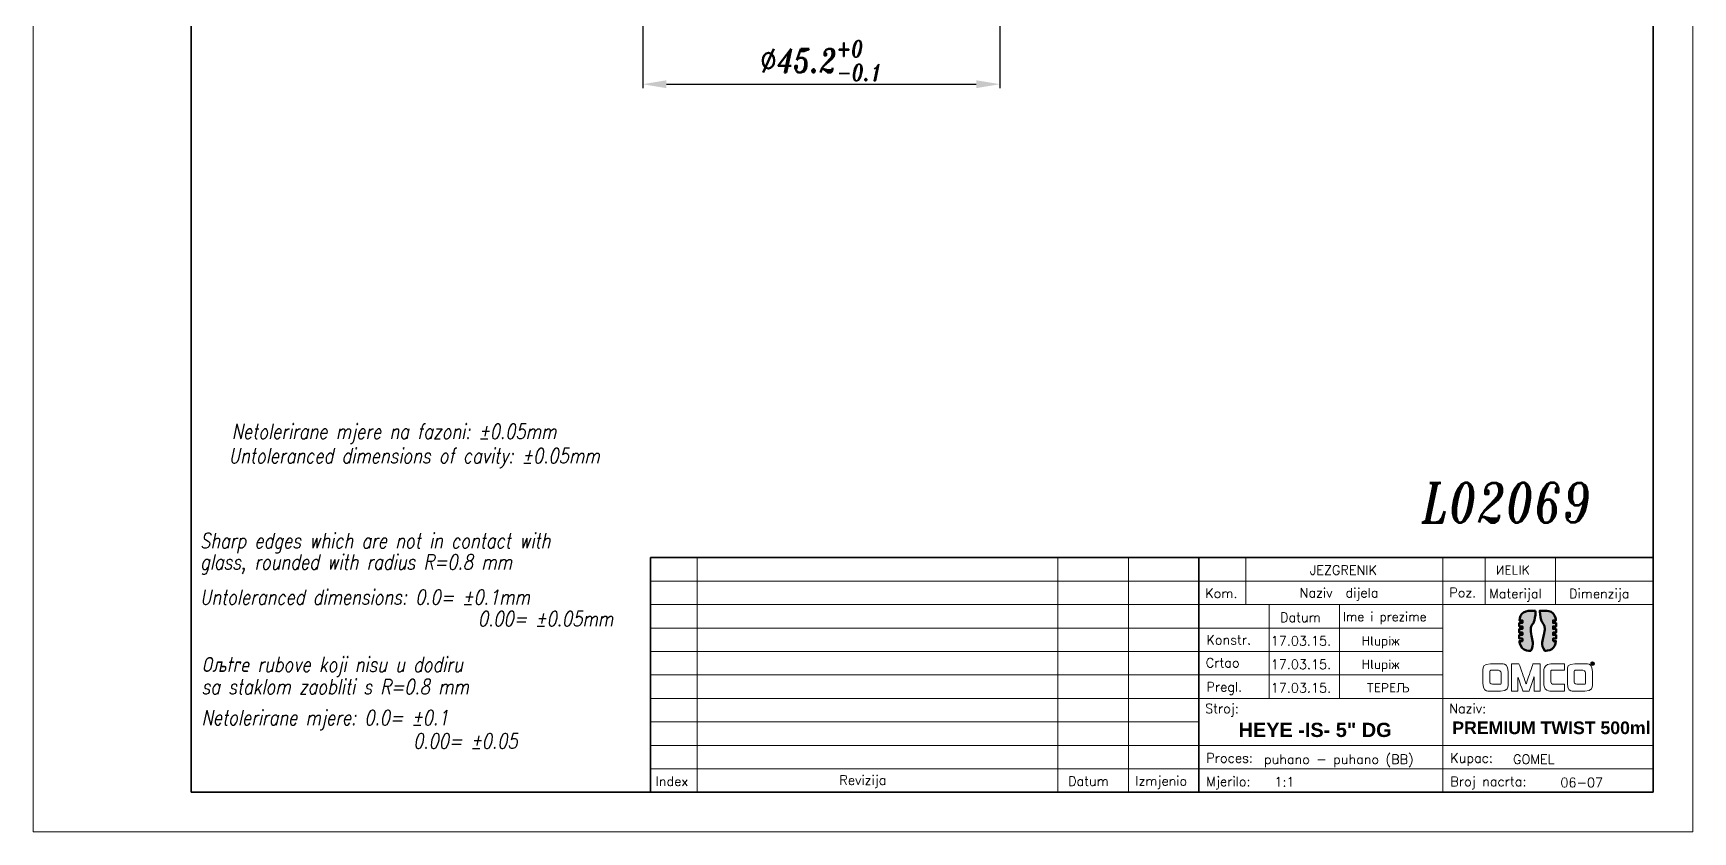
# Model space of a CAD drawing. Extents: x 22 to 232, y 33 to 330.
# Drawn here: x 21.7 to 231.7, y 33 to 134 of the extents above; entities that cross this region are included whole.
import ezdxf

# ---------------------------------------------------------------- set-up
doc = ezdxf.new("R2010")
doc.units = 0
doc.header["$LTSCALE"] = 3
doc.header["$MEASUREMENT"] = 0
doc.layers.get('0').update_dxf_attribs({"linetype": 'CONTINUOUS', "lineweight": 15})
for name, color, linetype, lineweight in [('3', 3, 'CONTINUOUS', 35), ('4', 5, 'CONTINUOUS', 50), ('ENGLISH', 197, 'CONTINUOUS', 18)]:
    doc.layers.add(name, color=color, linetype=linetype, lineweight=lineweight)
doc.styles.add('ITALICT', font='ITALICT.shx', dxfattribs={"width": 0.8, "height": 3})
doc.styles.add('ROMANS', font='romans.shx')
doc.dimstyles.get("Standard").update_dxf_attribs({"dimtxt": 3, "dimasz": 3, "dimexe": 0.5, "dimexo": 0.5, "dimgap": 0.5, "dimtad": 1, "dimdec": 4, "dimdsep": 46, "dimtxsty": 'ITALICT', "dimcen": 0.09, "dimadec": 0, "dimazin": 2, "dimtfac": 1, "dimtdec": 4, "dimtofl": 0, "dimtmove": 0, "dimatfit": 3, "dimfxl": 1, "dimtolj": 1, "dimtzin": 0, "dimarcsym": 0})

# ---------------------------------------------------------------- blocks, each defined once
blk = doc.blocks.new('*D8')
at = {"color": 0, "linetype": 'ByBlock', "lineweight": -2, "transparency": 16777216}
for p, q in [((98.85, 189.01), (98.85, 127.09)), ((144.05, 189.01), (144.05, 127.09)), ((101.85, 127.59), (141.05, 127.59))]:
    blk.add_line(p, q, dxfattribs=at)
at = {"color": 0, "transparency": 16777216}
for points in [[(101.85, 128.09), (101.85, 127.09), (98.85, 127.59)], [(141.05, 128.09), (141.05, 127.09), (144.05, 127.59)]]:
    blk.add_solid(points, dxfattribs=at)
at = {"color": 0, "transparency": 16777216, "insert": (121.45, 130.57), "char_height": 3, "attachment_point": 5, "style": 'ITALICT'}
blk.add_mtext('\\A1;%%C45.2{}{\\H0.71x;\\C3;\\S+0^ -0.1;}', dxfattribs=at)

msp = doc.modelspace()

# ---------------------------------------------------------------- hatches: boundary and pattern name
at = {"layer": '4'}
h = msp.add_hatch(color=142, dxfattribs=at)
edge = h.paths.add_edge_path()
edge.add_spline(control_points=[(209.78412, 57.13503), (209.78412, 57.13503), (209.78412, 57.13503), (209.78412, 57.13503), (209.78412, 57.13503), (209.91637, 55.96536), (210.94964, 55.90514), (211.10238, 55.90514), (211.10238, 55.90514), (211.10238, 55.90514), (211.21698, 55.90515), (211.21698, 55.90515), (211.21698, 55.90515), (211.75956, 56.68531), (211.21304, 57.82242), (211.21304, 58.63533), (211.21304, 58.63533), (211.21304, 59.27367), (211.77512, 59.44455), (211.8367, 60.97641), (211.8367, 60.97641), (211.18822, 60.97641), (211.18822, 60.97641), (211.18822, 60.97641), (210.09362, 60.97641), (209.84403, 60.13208), (209.78706, 59.74653)], knot_values=[0.809523804, 0.809523804, 0.809523804, 0.809523804, 0.80952381, 0.80952381, 0.80952381, 0.80952381, 0.857142857, 0.857142857, 0.857142857, 0.857142857, 0.904761905, 0.904761905, 0.904761905, 0.904761905, 0.952380952, 0.952380952, 0.952380952, 0.952380952, 1, 1, 1, 1.047619048, 1.047619048, 1.047619048, 1.047619048, 1.095238095, 1.095238095, 1.095238095, 1.095238095], degree=3, periodic=0)
edge.add_spline(control_points=[(209.78706, 59.74653), (209.78706, 59.74653), (210.15819, 59.74653), (210.15819, 59.74653)], knot_values=[0.095238095, 0.095238095, 0.095238095, 0.095238095, 0.142857138, 0.142857138, 0.142857138, 0.142857138], degree=3, periodic=0)
edge.add_spline(control_points=[(210.15819, 59.74653), (210.15819, 59.74653), (210.15819, 59.74653), (210.15819, 59.74653), (210.15819, 59.74653), (210.15819, 59.74653), (210.15819, 59.43596), (210.15819, 59.43596)], knot_values=[0.142857138, 0.142857138, 0.142857138, 0.142857138, 0.142857143, 0.142857143, 0.142857143, 0.142857143, 0.190476179, 0.190476179, 0.190476179, 0.190476179], degree=3, periodic=0)
edge.add_spline(control_points=[(210.15819, 59.43596), (210.15819, 59.43596), (210.15819, 59.43596), (210.15819, 59.43596), (210.15819, 59.43596), (210.15819, 59.43596), (209.76999, 59.43596), (209.76999, 59.43596)], knot_values=[0.190476179, 0.190476179, 0.190476179, 0.190476179, 0.19047619, 0.19047619, 0.19047619, 0.19047619, 0.238095228, 0.238095228, 0.238095228, 0.238095228], degree=3, periodic=0)
edge.add_spline(control_points=[(209.76999, 59.43596), (209.76999, 59.43596), (209.76999, 59.43596), (209.76999, 59.43596), (209.76999, 59.43596), (209.76999, 59.43596), (209.76999, 58.97956), (209.76999, 58.97956)], knot_values=[0.238095228, 0.238095228, 0.238095228, 0.238095228, 0.238095238, 0.238095238, 0.238095238, 0.238095238, 0.285714284, 0.285714284, 0.285714284, 0.285714284], degree=3, periodic=0)
edge.add_spline(control_points=[(209.76999, 58.97956), (209.76999, 58.97956), (209.76999, 58.97956), (209.76999, 58.97956), (209.76999, 58.97956), (209.76999, 58.97956), (210.15819, 58.97956), (210.15819, 58.97956)], knot_values=[0.285714284, 0.285714284, 0.285714284, 0.285714284, 0.285714286, 0.285714286, 0.285714286, 0.285714286, 0.333333328, 0.333333328, 0.333333328, 0.333333328], degree=3, periodic=0)
edge.add_spline(control_points=[(210.15819, 58.97956), (210.15819, 58.97956), (210.15819, 58.97956), (210.15819, 58.97956), (210.15819, 58.97956), (210.15819, 58.97956), (210.15819, 58.66898), (210.15819, 58.66898)], knot_values=[0.333333328, 0.333333328, 0.333333328, 0.333333328, 0.333333333, 0.333333333, 0.333333333, 0.333333333, 0.380952379, 0.380952379, 0.380952379, 0.380952379], degree=3, periodic=0)
edge.add_spline(control_points=[(210.15819, 58.66898), (210.15819, 58.66898), (210.15819, 58.66898), (210.15819, 58.66898), (210.15819, 58.66898), (210.15819, 58.66898), (209.76999, 58.66898), (209.76999, 58.66898)], knot_values=[0.380952379, 0.380952379, 0.380952379, 0.380952379, 0.380952381, 0.380952381, 0.380952381, 0.380952381, 0.428571425, 0.428571425, 0.428571425, 0.428571425], degree=3, periodic=0)
edge.add_spline(control_points=[(209.76999, 58.66898), (209.76999, 58.66898), (209.76999, 58.66898), (209.76999, 58.66898), (209.76999, 58.66898), (209.76999, 58.66898), (209.76999, 58.21258), (209.76999, 58.21258)], knot_values=[0.428571425, 0.428571425, 0.428571425, 0.428571425, 0.428571429, 0.428571429, 0.428571429, 0.428571429, 0.476190474, 0.476190474, 0.476190474, 0.476190474], degree=3, periodic=0)
edge.add_spline(control_points=[(209.76999, 58.21258), (209.76999, 58.21258), (209.76999, 58.21258), (209.76999, 58.21258), (209.76999, 58.21258), (209.76999, 58.21258), (210.15819, 58.21258), (210.15819, 58.21258)], knot_values=[0.476190474, 0.476190474, 0.476190474, 0.476190474, 0.476190476, 0.476190476, 0.476190476, 0.476190476, 0.523809522, 0.523809522, 0.523809522, 0.523809522], degree=3, periodic=0)
edge.add_spline(control_points=[(210.15819, 58.21258), (210.15819, 58.21258), (210.15819, 58.21258), (210.15819, 58.21258), (210.15819, 58.21258), (210.15819, 58.21258), (210.15819, 57.90201), (210.15819, 57.90201)], knot_values=[0.523809522, 0.523809522, 0.523809522, 0.523809522, 0.523809524, 0.523809524, 0.523809524, 0.523809524, 0.571428562, 0.571428562, 0.571428562, 0.571428562], degree=3, periodic=0)
edge.add_spline(control_points=[(210.15819, 57.90201), (210.15819, 57.90201), (210.15819, 57.90201), (210.15819, 57.90201), (210.15819, 57.90201), (210.15819, 57.90201), (209.76999, 57.90201), (209.76999, 57.90201)], knot_values=[0.571428562, 0.571428562, 0.571428562, 0.571428562, 0.571428571, 0.571428571, 0.571428571, 0.571428571, 0.619047612, 0.619047612, 0.619047612, 0.619047612], degree=3, periodic=0)
edge.add_spline(control_points=[(209.76999, 57.90201), (209.76999, 57.90201), (209.76999, 57.90201), (209.76999, 57.90201), (209.76999, 57.90201), (209.76999, 57.90201), (209.76999, 57.4456), (209.76999, 57.4456)], knot_values=[0.619047612, 0.619047612, 0.619047612, 0.619047612, 0.619047619, 0.619047619, 0.619047619, 0.619047619, 0.66666666, 0.66666666, 0.66666666, 0.66666666], degree=3, periodic=0)
edge.add_spline(control_points=[(209.76999, 57.4456), (209.76999, 57.4456), (209.76999, 57.4456), (209.76999, 57.4456), (209.76999, 57.4456), (209.76999, 57.4456), (210.15819, 57.4456), (210.15819, 57.4456)], knot_values=[0.66666666, 0.66666666, 0.66666666, 0.66666666, 0.666666667, 0.666666667, 0.666666667, 0.666666667, 0.714285709, 0.714285709, 0.714285709, 0.714285709], degree=3, periodic=0)
edge.add_spline(control_points=[(210.15819, 57.4456), (210.15819, 57.4456), (210.15819, 57.4456), (210.15819, 57.4456), (210.15819, 57.4456), (210.15819, 57.4456), (210.15819, 57.13503), (210.15819, 57.13503)], knot_values=[0.714285709, 0.714285709, 0.714285709, 0.714285709, 0.714285714, 0.714285714, 0.714285714, 0.714285714, 0.76190476, 0.76190476, 0.76190476, 0.76190476], degree=3, periodic=0)
edge.add_spline(control_points=[(210.15819, 57.13503), (210.15819, 57.13503), (210.15819, 57.13503), (210.15819, 57.13503), (210.15819, 57.13503), (210.15819, 57.13503), (209.78412, 57.13503), (209.78412, 57.13503)], knot_values=[0.76190476, 0.76190476, 0.76190476, 0.76190476, 0.761904762, 0.761904762, 0.761904762, 0.761904762, 0.809523804, 0.809523804, 0.809523804, 0.809523804], degree=3, periodic=0)
h = msp.add_hatch(color=253, dxfattribs=at)
edge = h.paths.add_edge_path()
edge.add_spline(control_points=[(214.04077, 58.21258), (214.04077, 58.21258), (214.04077, 58.21258), (214.04077, 58.21258), (214.04077, 58.21258), (214.04077, 58.21258), (214.42898, 58.21258), (214.42898, 58.21258)], knot_values=[0.238095228, 0.238095228, 0.238095228, 0.238095228, 0.238095238, 0.238095238, 0.238095238, 0.238095238, 0.285714282, 0.285714282, 0.285714282, 0.285714282], degree=3, periodic=0)
edge.add_spline(control_points=[(214.42898, 58.21258), (214.42898, 58.21258), (214.42898, 58.21258), (214.42898, 58.21258), (214.42898, 58.21258), (214.42898, 58.21258), (214.42898, 58.66898), (214.42898, 58.66898)], knot_values=[0.285714282, 0.285714282, 0.285714282, 0.285714282, 0.285714286, 0.285714286, 0.285714286, 0.285714286, 0.333333321, 0.333333321, 0.333333321, 0.333333321], degree=3, periodic=0)
edge.add_spline(control_points=[(214.42898, 58.66898), (214.42898, 58.66898), (214.42898, 58.66898), (214.42898, 58.66898), (214.42898, 58.66898), (214.42898, 58.66898), (214.04077, 58.66898), (214.04077, 58.66898)], knot_values=[0.333333321, 0.333333321, 0.333333321, 0.333333321, 0.333333333, 0.333333333, 0.333333333, 0.333333333, 0.380952377, 0.380952377, 0.380952377, 0.380952377], degree=3, periodic=0)
edge.add_spline(control_points=[(214.04077, 58.66898), (214.04077, 58.66898), (214.04077, 58.66898), (214.04077, 58.66898), (214.04077, 58.66898), (214.04077, 58.66898), (214.04077, 58.97956), (214.04077, 58.97956)], knot_values=[0.380952377, 0.380952377, 0.380952377, 0.380952377, 0.380952381, 0.380952381, 0.380952381, 0.380952381, 0.428571425, 0.428571425, 0.428571425, 0.428571425], degree=3, periodic=0)
edge.add_spline(control_points=[(214.04077, 58.97956), (214.04077, 58.97956), (214.04077, 58.97956), (214.04077, 58.97956), (214.04077, 58.97956), (214.04077, 58.97956), (214.42898, 58.97956), (214.42898, 58.97956)], knot_values=[0.428571425, 0.428571425, 0.428571425, 0.428571425, 0.428571429, 0.428571429, 0.428571429, 0.428571429, 0.476190466, 0.476190466, 0.476190466, 0.476190466], degree=3, periodic=0)
edge.add_spline(control_points=[(214.42898, 58.97956), (214.42898, 58.97956), (214.42898, 58.97956), (214.42898, 58.97956), (214.42898, 58.97956), (214.42898, 58.97956), (214.42898, 59.43596), (214.42898, 59.43596)], knot_values=[0.476190466, 0.476190466, 0.476190466, 0.476190466, 0.476190476, 0.476190476, 0.476190476, 0.476190476, 0.523809516, 0.523809516, 0.523809516, 0.523809516], degree=3, periodic=0)
edge.add_spline(control_points=[(214.42898, 59.43596), (214.42898, 59.43596), (214.42898, 59.43596), (214.42898, 59.43596), (214.42898, 59.43596), (214.42898, 59.43596), (214.04077, 59.43596), (214.04077, 59.43596)], knot_values=[0.523809516, 0.523809516, 0.523809516, 0.523809516, 0.523809524, 0.523809524, 0.523809524, 0.523809524, 0.571428569, 0.571428569, 0.571428569, 0.571428569], degree=3, periodic=0)
edge.add_spline(control_points=[(214.04077, 59.43596), (214.04077, 59.43596), (214.04077, 59.43596), (214.04077, 59.43596), (214.04077, 59.43596), (214.04077, 59.43596), (214.04077, 59.74653), (214.04077, 59.74653)], knot_values=[0.571428569, 0.571428569, 0.571428569, 0.571428569, 0.571428571, 0.571428571, 0.571428571, 0.571428571, 0.619047615, 0.619047615, 0.619047615, 0.619047615], degree=3, periodic=0)
edge.add_spline(control_points=[(214.04077, 59.74653), (214.04077, 59.74653), (214.04077, 59.74653), (214.04077, 59.74653), (214.04077, 59.74653), (214.04077, 59.74653), (214.41369, 59.74653), (214.41369, 59.74653)], knot_values=[0.619047615, 0.619047615, 0.619047615, 0.619047615, 0.619047619, 0.619047619, 0.619047619, 0.619047619, 0.666666664, 0.666666664, 0.666666664, 0.666666664], degree=3, periodic=0)
edge.add_spline(control_points=[(214.41369, 59.74653), (214.41369, 59.74653), (214.41369, 59.74653), (214.41369, 59.74653), (214.41369, 59.74653), (214.27716, 60.90852), (213.24898, 60.97641), (213.09662, 60.97641), (213.09662, 60.97641), (213.09662, 60.97641), (212.36208, 60.97641), (212.36208, 60.97641)], knot_values=[0.666666664, 0.666666664, 0.666666664, 0.666666664, 0.666666667, 0.666666667, 0.666666667, 0.666666667, 0.714285714, 0.714285714, 0.714285714, 0.714285714, 0.761904761, 0.761904761, 0.761904761, 0.761904761], degree=3, periodic=0)
edge.add_spline(control_points=[(212.36208, 60.97641), (212.36208, 60.97641), (212.36208, 60.97641), (212.36208, 60.97641), (212.36208, 60.97641), (212.42372, 59.44455), (212.98607, 59.27367), (212.98607, 58.63533), (212.98607, 58.63533), (212.98607, 57.82242), (212.43943, 56.68531), (212.98201, 55.90514), (212.98201, 55.90514), (212.98201, 55.90514), (213.01922, 55.90515), (213.01922, 55.90515), (213.01922, 55.90515), (214.11385, 55.90515), (214.35835, 56.74943), (214.41303, 57.13503)], knot_values=[0.761904761, 0.761904761, 0.761904761, 0.761904761, 0.761904762, 0.761904762, 0.761904762, 0.761904762, 0.80952381, 0.80952381, 0.80952381, 0.80952381, 0.857142857, 0.857142857, 0.857142857, 0.857142857, 0.904761905, 0.904761905, 0.904761905, 0.904761905, 0.952380952, 0.952380952, 0.952380952, 0.952380952], degree=3, periodic=0)
edge.add_spline(control_points=[(214.41303, 57.13503), (214.41303, 57.13503), (214.04077, 57.13503), (214.04077, 57.13503), (214.04077, 57.13503), (214.04077, 57.4456), (214.04077, 57.4456)], knot_values=[0.952380952, 0.952380952, 0.952380952, 0.952380952, 1, 1, 1, 1.047619045, 1.047619045, 1.047619045, 1.047619045], degree=3, periodic=0)
edge.add_spline(control_points=[(214.04077, 57.4456), (214.04077, 57.4456), (214.04077, 57.4456), (214.04077, 57.4456), (214.04077, 57.4456), (214.04077, 57.4456), (214.42898, 57.4456), (214.42898, 57.4456)], knot_values=[0.047619045, 0.047619045, 0.047619045, 0.047619045, 0.047619048, 0.047619048, 0.047619048, 0.047619048, 0.095238087, 0.095238087, 0.095238087, 0.095238087], degree=3, periodic=0)
edge.add_spline(control_points=[(214.42898, 57.4456), (214.42898, 57.4456), (214.42898, 57.4456), (214.42898, 57.4456), (214.42898, 57.4456), (214.42898, 57.4456), (214.42898, 57.90201), (214.42898, 57.90201)], knot_values=[0.095238087, 0.095238087, 0.095238087, 0.095238087, 0.095238095, 0.095238095, 0.095238095, 0.095238095, 0.142857141, 0.142857141, 0.142857141, 0.142857141], degree=3, periodic=0)
edge.add_spline(control_points=[(214.42898, 57.90201), (214.42898, 57.90201), (214.42898, 57.90201), (214.42898, 57.90201), (214.42898, 57.90201), (214.42898, 57.90201), (214.04077, 57.90201), (214.04077, 57.90201)], knot_values=[0.142857141, 0.142857141, 0.142857141, 0.142857141, 0.142857143, 0.142857143, 0.142857143, 0.142857143, 0.190476179, 0.190476179, 0.190476179, 0.190476179], degree=3, periodic=0)
edge.add_spline(control_points=[(214.04077, 57.90201), (214.04077, 57.90201), (214.04077, 57.90201), (214.04077, 57.90201), (214.04077, 57.90201), (214.04077, 57.90201), (214.04077, 58.21258), (214.04077, 58.21258)], knot_values=[0.190476179, 0.190476179, 0.190476179, 0.190476179, 0.19047619, 0.19047619, 0.19047619, 0.19047619, 0.238095228, 0.238095228, 0.238095228, 0.238095228], degree=3, periodic=0)

# ---------------------------------------------------------------- linework, layer by layer
for p, q in [((21.72616, 330), (21.72616, 33)), ((231.72616, 33), (231.72616, 330)), ((105.76253, 67.694), (105.76253, 38)), ((151.39735, 67.694), (151.39735, 38)), ((160.30555, 67.694), (160.30555, 38)), ((175.15255, 67.694), (175.15255, 61.7552)), ((200.09551, 67.694), (200.09551, 38)), ((205.44043, 67.694), (205.44043, 61.7552)), ((214.34863, 67.694), (214.34863, 61.7552)), ((99.82373, 64.7246), (226.72616, 64.7246)), ((226.72616, 61.7552), (99.82373, 61.7552)), ((178.12195, 61.7552), (178.12195, 49.8776)), ((187.03015, 61.7552), (187.03015, 49.8776)), ((99.82373, 58.7858), (200.09551, 58.7858)), ((99.82373, 55.8164), (200.09551, 55.8164)), ((99.82373, 52.847), (200.09551, 52.847)), ((99.82373, 49.8776), (226.72616, 49.8776)), ((169.21375, 46.9082), (99.82373, 46.9082)), ((99.82373, 43.9388), (226.72616, 43.9388)), ((99.82373, 40.9694), (226.72616, 40.9694)), ((21.72616, 33), (231.72616, 33))]:
    msp.add_line(p, q)
for points, knots in [([(207.38812, 50.79765), (207.38812, 50.79765), (206.08298, 50.79765), (206.08298, 50.79765), (206.08298, 50.79765), (205.97181, 50.79765), (205.17584, 50.84433), (205.17584, 51.81011), (205.17584, 51.81011), (205.17584, 51.81011), (205.17584, 53.28495), (205.17584, 53.28495), (205.17584, 53.28495), (205.17584, 53.28495), (205.17584, 54.25063), (206.14147, 54.25063), (206.14147, 54.25063), (206.14147, 54.25063), (207.44076, 54.25063), (207.44076, 54.25063), (207.44076, 54.25063), (207.55198, 54.25063), (208.34795, 54.19793), (208.34795, 53.23224), (208.34795, 53.23224), (208.34795, 53.23224), (208.34795, 51.76332), (208.34795, 51.76332), (208.34795, 51.76332), (208.34795, 51.76332), (208.35379, 50.79765), (207.38812, 50.79765)], [0, 0, 0, 0, 0.125, 0.125, 0.125, 0.1875, 0.25, 0.25, 0.25, 0.3125, 0.375, 0.375, 0.375, 0.4375, 0.5, 0.5, 0.5, 0.5625, 0.625, 0.625, 0.625, 0.6875, 0.75, 0.75, 0.75, 0.8125, 0.875, 0.875, 0.875, 0.9375, 1, 1, 1, 1]), ([(207.47003, 53.03333), (207.47003, 53.03333), (207.47003, 53.43122), (207.13058, 53.43122), (207.13058, 53.43122), (207.13058, 53.43122), (206.16495, 53.43122), (206.16495, 53.43122), (206.16495, 53.43122), (206.16495, 53.43122), (206.05373, 53.42537), (206.05373, 53.31421), (206.05373, 53.31421), (206.05373, 53.31421), (206.05373, 52.06765), (206.05373, 52.06765), (206.05373, 52.06765), (206.05373, 52.06765), (206.05373, 51.6754), (206.39318, 51.6754), (206.39318, 51.6754), (206.39318, 51.6754), (207.35886, 51.6754), (207.35886, 51.6754), (207.35886, 51.6754), (207.35886, 51.6754), (207.47003, 51.6754), (207.47003, 51.78666), (207.47003, 51.78666), (207.47003, 51.78666), (207.47003, 53.03333), (207.47003, 53.03333)], [0, 0, 0, 0, 0.125, 0.125, 0.125, 0.1875, 0.25, 0.25, 0.25, 0.3125, 0.375, 0.375, 0.375, 0.4375, 0.5, 0.5, 0.5, 0.5625, 0.625, 0.625, 0.625, 0.6875, 0.75, 0.75, 0.75, 0.8125, 0.875, 0.875, 0.875, 0.9375, 1, 1, 1, 1]), ([(211.63707, 50.79765), (211.63707, 50.79765), (211.63707, 52.60607), (211.63707, 52.60607), (211.63707, 52.60607), (211.63707, 52.60607), (211.00502, 50.79765), (211.00502, 50.79765), (211.00502, 50.79765), (211.00502, 50.79765), (210.24416, 50.79765), (210.24416, 50.79765), (210.24416, 50.79765), (210.24416, 50.79765), (209.60046, 52.52421), (209.60046, 52.52421), (209.60046, 52.52421), (209.60046, 52.52421), (209.60046, 50.79765), (209.60046, 50.79765), (209.60046, 50.79765), (209.60046, 50.79765), (208.78683, 50.79765), (208.78683, 50.79765), (208.78683, 50.79765), (208.78683, 50.79765), (208.78683, 54.25063), (208.78683, 54.25063), (208.78683, 54.25063), (208.78683, 54.25063), (209.72907, 54.25063), (209.72907, 54.25063), (209.72907, 54.25063), (209.72907, 54.25063), (210.63622, 51.7047), (210.63622, 51.7047), (210.63622, 51.7047), (210.63622, 51.7047), (211.50246, 54.25063), (211.50246, 54.25063), (211.50246, 54.25063), (211.50246, 54.25063), (212.42728, 54.25063), (212.42728, 54.25063), (212.42728, 54.25063), (212.42728, 54.25063), (212.42728, 50.79765), (212.42728, 50.79765), (212.42728, 50.79765), (212.42728, 50.79765), (211.63707, 50.79765), (211.63707, 50.79765)], [0, 0, 0, 0, 0.076923077, 0.076923077, 0.076923077, 0.115384615, 0.153846154, 0.153846154, 0.153846154, 0.192307692, 0.230769231, 0.230769231, 0.230769231, 0.269230769, 0.307692308, 0.307692308, 0.307692308, 0.346153846, 0.384615385, 0.384615385, 0.384615385, 0.423076923, 0.461538462, 0.461538462, 0.461538462, 0.5, 0.538461538, 0.538461538, 0.538461538, 0.576923077, 0.615384615, 0.615384615, 0.615384615, 0.653846154, 0.692307692, 0.692307692, 0.692307692, 0.730769231, 0.769230769, 0.769230769, 0.769230769, 0.807692308, 0.846153846, 0.846153846, 0.846153846, 0.884615385, 0.923076923, 0.923076923, 0.923076923, 0.961538462, 1, 1, 1, 1]), ([(215.4707, 51.6754), (215.4707, 51.6754), (214.08345, 51.6754), (214.08345, 51.6754), (214.08345, 51.6754), (213.74396, 51.6754), (213.74395, 52.06765), (213.74395, 52.06765), (213.74395, 52.06765), (213.74395, 52.06765), (213.74396, 53.31421), (213.74396, 53.31421), (213.74396, 53.31421), (213.74396, 53.42537), (213.85521, 53.43122), (213.85521, 53.43122), (213.85521, 53.43122), (213.85521, 53.43122), (215.4707, 53.43122), (215.4707, 53.43122), (215.4707, 53.43122), (215.4707, 53.43122), (215.4707, 54.25063), (215.4707, 54.25063), (215.4707, 54.25063), (215.4707, 54.25063), (213.83189, 54.25063), (213.83189, 54.25063), (213.83189, 54.25063), (212.8662, 54.25063), (212.8662, 53.28495), (212.8662, 53.28495), (212.8662, 53.28495), (212.8662, 53.28495), (212.8662, 51.81011), (212.8662, 51.81011), (212.8662, 51.81011), (212.8662, 50.84433), (213.66211, 50.79765), (213.77326, 50.79765), (213.77326, 50.79765), (213.77326, 50.79765), (215.4707, 50.79765), (215.4707, 50.79765), (215.4707, 50.79765), (215.4707, 50.79765), (215.4707, 51.6754), (215.4707, 51.6754)], [0, 0, 0, 0, 0.083333333, 0.083333333, 0.083333333, 0.125, 0.166666667, 0.166666667, 0.166666667, 0.208333333, 0.25, 0.25, 0.25, 0.291666667, 0.333333333, 0.333333333, 0.333333333, 0.375, 0.416666667, 0.416666667, 0.416666667, 0.458333333, 0.5, 0.5, 0.5, 0.541666667, 0.583333333, 0.583333333, 0.583333333, 0.625, 0.666666667, 0.666666667, 0.666666667, 0.708333333, 0.75, 0.75, 0.75, 0.791666667, 0.833333333, 0.833333333, 0.833333333, 0.875, 0.916666667, 0.916666667, 0.916666667, 0.958333333, 1, 1, 1, 1]), ([(218.06324, 50.79765), (218.06324, 50.79765), (216.75811, 50.79765), (216.75811, 50.79765), (216.75811, 50.79765), (216.64697, 50.79765), (215.8511, 50.84433), (215.8511, 51.81011), (215.8511, 51.81011), (215.8511, 51.81011), (215.85112, 53.28495), (215.85112, 53.28495), (215.85112, 53.28495), (215.85112, 53.28495), (215.8511, 54.25063), (216.81667, 54.25063), (216.81667, 54.25063), (216.81667, 54.25063), (218.116, 54.25063), (218.116, 54.25063), (218.116, 54.25063), (218.22715, 54.25063), (219.02311, 54.19793), (219.02311, 53.23224), (219.02311, 53.23224), (219.02311, 53.23224), (219.02311, 51.76332), (219.02311, 51.76332), (219.02311, 51.76332), (219.02311, 51.76332), (219.02892, 50.79765), (218.06324, 50.79765)], [0, 0, 0, 0, 0.125, 0.125, 0.125, 0.1875, 0.25, 0.25, 0.25, 0.3125, 0.375, 0.375, 0.375, 0.4375, 0.5, 0.5, 0.5, 0.5625, 0.625, 0.625, 0.625, 0.6875, 0.75, 0.75, 0.75, 0.8125, 0.875, 0.875, 0.875, 0.9375, 1, 1, 1, 1]), ([(218.14519, 53.03333), (218.14519, 53.03333), (218.14519, 53.43122), (217.80569, 53.43122), (217.80569, 53.43122), (217.80569, 53.43122), (216.84014, 53.43122), (216.84014, 53.43122), (216.84014, 53.43122), (216.84014, 53.43122), (216.72881, 53.42537), (216.72881, 53.31421), (216.72881, 53.31421), (216.72881, 53.31421), (216.72881, 52.06765), (216.72881, 52.06765), (216.72881, 52.06765), (216.72881, 52.06765), (216.72881, 51.6754), (217.06836, 51.6754), (217.06836, 51.6754), (217.06836, 51.6754), (218.03403, 51.6754), (218.03403, 51.6754), (218.03403, 51.6754), (218.03403, 51.6754), (218.14519, 51.6754), (218.14519, 51.78666), (218.14519, 51.78666), (218.14519, 51.78666), (218.14519, 53.03333), (218.14519, 53.03333)], [0, 0, 0, 0, 0.125, 0.125, 0.125, 0.1875, 0.25, 0.25, 0.25, 0.3125, 0.375, 0.375, 0.375, 0.4375, 0.5, 0.5, 0.5, 0.5625, 0.625, 0.625, 0.625, 0.6875, 0.75, 0.75, 0.75, 0.8125, 0.875, 0.875, 0.875, 0.9375, 1, 1, 1, 1]), ([(219.03692, 54.03149), (218.90833, 54.03149), (218.80398, 54.13597), (218.80398, 54.26443), (218.80398, 54.26443), (218.80398, 54.39297), (218.90833, 54.49737), (219.03692, 54.49737), (219.03692, 54.49737), (219.16544, 54.49737), (219.26986, 54.39295), (219.26986, 54.26443), (219.26986, 54.26443), (219.26986, 54.13597), (219.16544, 54.03149), (219.03692, 54.03149)], [0, 0, 0, 0, 0.25, 0.25, 0.25, 0.375, 0.5, 0.5, 0.5, 0.625, 0.75, 0.75, 0.75, 0.875, 1, 1, 1, 1]), ([(219.03692, 54.44605), (218.93731, 54.44605), (218.85536, 54.36408), (218.85536, 54.26443), (218.85536, 54.26443), (218.85536, 54.16484), (218.93731, 54.08299), (219.03692, 54.08299), (219.03692, 54.08299), (219.13657, 54.08299), (219.21852, 54.16484), (219.21852, 54.26443), (219.21852, 54.26443), (219.21852, 54.36408), (219.13657, 54.44605), (219.03692, 54.44605)], [0, 0, 0, 0, 0.25, 0.25, 0.25, 0.375, 0.5, 0.5, 0.5, 0.625, 0.75, 0.75, 0.75, 0.875, 1, 1, 1, 1]), ([(219.08989, 54.22433), (219.08989, 54.22433), (219.13815, 54.15049), (219.13815, 54.15049), (219.13815, 54.15049), (219.13815, 54.15049), (219.07384, 54.15049), (219.07384, 54.15049), (219.07384, 54.15049), (219.07384, 54.15049), (219.03373, 54.21627), (219.03373, 54.21627), (219.03373, 54.21627), (219.03373, 54.21627), (219.00794, 54.21627), (219.00794, 54.21627), (219.00794, 54.21627), (219.00794, 54.21627), (219.00794, 54.15049), (219.00794, 54.15049), (219.00794, 54.15049), (219.00794, 54.15049), (218.95014, 54.15049), (218.95014, 54.15049), (218.95014, 54.15049), (218.95014, 54.15049), (218.95014, 54.38655), (218.95014, 54.38655), (218.95014, 54.38655), (218.95014, 54.38655), (219.05297, 54.38655), (219.05297, 54.38655), (219.05297, 54.38655), (219.07225, 54.38655), (219.14297, 54.38655), (219.14297, 54.30147), (219.14297, 54.30147), (219.14298, 54.25654), (219.1157, 54.23409), (219.08989, 54.22433)], [0, 0, 0, 0, 0.1, 0.1, 0.1, 0.15, 0.2, 0.2, 0.2, 0.25, 0.3, 0.3, 0.3, 0.35, 0.4, 0.4, 0.4, 0.45, 0.5, 0.5, 0.5, 0.55, 0.6, 0.6, 0.6, 0.65, 0.7, 0.7, 0.7, 0.75, 0.8, 0.8, 0.8, 0.85, 0.9, 0.9, 0.9, 0.95, 1, 1, 1, 1]), ([(219.0385, 54.3368), (219.0385, 54.3368), (219.00794, 54.3368), (219.00794, 54.3368), (219.00794, 54.3368), (219.00794, 54.3368), (219.00794, 54.26296), (219.00794, 54.26296), (219.00794, 54.26296), (219.00794, 54.26296), (219.0385, 54.26296), (219.0385, 54.26296), (219.0385, 54.26296), (219.06901, 54.26296), (219.08183, 54.27418), (219.08183, 54.30147), (219.08183, 54.30147), (219.08184, 54.32875), (219.06901, 54.3368), (219.0385, 54.3368)], [0, 0, 0, 0, 0.2, 0.2, 0.2, 0.3, 0.4, 0.4, 0.4, 0.5, 0.6, 0.6, 0.6, 0.7, 0.8, 0.8, 0.8, 0.9, 1, 1, 1, 1])]:
    msp.add_open_spline(points, degree=3, knots=knots)
at = {"layer": '3'}
for p, q in [((41.72616, 325), (41.72616, 38)), ((226.72616, 38), (226.72616, 325)), ((99.82373, 67.694), (226.72616, 67.694)), ((99.82373, 67.694), (99.82373, 38)), ((169.21375, 67.694), (169.21375, 38)), ((226.72616, 67.694), (226.72616, 38)), ((41.72616, 38), (226.72616, 38))]:
    msp.add_line(p, q, dxfattribs=at)
at = {"layer": '3', "linetype": 'ByBlock'}
msp.add_line((99.82373, 38), (226.72616, 38), dxfattribs=at)
at = {"layer": '4', "color": 142}
msp.add_open_spline([(211.8367, 60.97641), (211.8367, 60.97641), (211.18822, 60.97641), (211.18822, 60.97641), (211.18822, 60.97641), (210.09362, 60.97641), (209.84403, 60.13208), (209.78706, 59.74653), (209.78706, 59.74653), (209.78706, 59.74653), (210.15819, 59.74653), (210.15819, 59.74653), (210.15819, 59.74653), (210.15819, 59.74653), (210.15819, 59.43596), (210.15819, 59.43596), (210.15819, 59.43596), (210.15819, 59.43596), (209.76999, 59.43596), (209.76999, 59.43596), (209.76999, 59.43596), (209.76999, 59.43596), (209.76999, 58.97956), (209.76999, 58.97956), (209.76999, 58.97956), (209.76999, 58.97956), (210.15819, 58.97956), (210.15819, 58.97956), (210.15819, 58.97956), (210.15819, 58.97956), (210.15819, 58.66898), (210.15819, 58.66898), (210.15819, 58.66898), (210.15819, 58.66898), (209.76999, 58.66898), (209.76999, 58.66898), (209.76999, 58.66898), (209.76999, 58.66898), (209.76999, 58.21258), (209.76999, 58.21258), (209.76999, 58.21258), (209.76999, 58.21258), (210.15819, 58.21258), (210.15819, 58.21258), (210.15819, 58.21258), (210.15819, 58.21258), (210.15819, 57.90201), (210.15819, 57.90201), (210.15819, 57.90201), (210.15819, 57.90201), (209.76999, 57.90201), (209.76999, 57.90201), (209.76999, 57.90201), (209.76999, 57.90201), (209.76999, 57.4456), (209.76999, 57.4456), (209.76999, 57.4456), (209.76999, 57.4456), (210.15819, 57.4456), (210.15819, 57.4456), (210.15819, 57.4456), (210.15819, 57.4456), (210.15819, 57.13503), (210.15819, 57.13503), (210.15819, 57.13503), (210.15819, 57.13503), (209.78412, 57.13503), (209.78412, 57.13503), (209.78412, 57.13503), (209.91637, 55.96536), (210.94964, 55.90514), (211.10238, 55.90514), (211.10238, 55.90514), (211.10238, 55.90514), (211.21698, 55.90515), (211.21698, 55.90515), (211.21698, 55.90515), (211.75956, 56.68531), (211.21304, 57.82242), (211.21304, 58.63533), (211.21304, 58.63533), (211.21304, 59.27367), (211.77512, 59.44455), (211.8367, 60.97641)], degree=3, knots=[0, 0, 0, 0, 0.047619048, 0.047619048, 0.047619048, 0.071428571, 0.095238095, 0.095238095, 0.095238095, 0.119047619, 0.142857143, 0.142857143, 0.142857143, 0.166666667, 0.19047619, 0.19047619, 0.19047619, 0.214285714, 0.238095238, 0.238095238, 0.238095238, 0.261904762, 0.285714286, 0.285714286, 0.285714286, 0.30952381, 0.333333333, 0.333333333, 0.333333333, 0.357142857, 0.380952381, 0.380952381, 0.380952381, 0.404761905, 0.428571429, 0.428571429, 0.428571429, 0.452380952, 0.476190476, 0.476190476, 0.476190476, 0.5, 0.523809524, 0.523809524, 0.523809524, 0.547619048, 0.571428571, 0.571428571, 0.571428571, 0.595238095, 0.619047619, 0.619047619, 0.619047619, 0.642857143, 0.666666667, 0.666666667, 0.666666667, 0.69047619, 0.714285714, 0.714285714, 0.714285714, 0.738095238, 0.761904762, 0.761904762, 0.761904762, 0.785714286, 0.80952381, 0.80952381, 0.80952381, 0.833333333, 0.857142857, 0.857142857, 0.857142857, 0.880952381, 0.904761905, 0.904761905, 0.904761905, 0.928571429, 0.952380952, 0.952380952, 0.952380952, 0.976190476, 1, 1, 1, 1], dxfattribs=at)
at = {"layer": '4', "color": 253}
msp.add_open_spline([(214.04077, 57.13503), (214.04077, 57.13503), (214.04077, 57.4456), (214.04077, 57.4456), (214.04077, 57.4456), (214.04077, 57.4456), (214.42898, 57.4456), (214.42898, 57.4456), (214.42898, 57.4456), (214.42898, 57.4456), (214.42898, 57.90201), (214.42898, 57.90201), (214.42898, 57.90201), (214.42898, 57.90201), (214.04077, 57.90201), (214.04077, 57.90201), (214.04077, 57.90201), (214.04077, 57.90201), (214.04077, 58.21258), (214.04077, 58.21258), (214.04077, 58.21258), (214.04077, 58.21258), (214.42898, 58.21258), (214.42898, 58.21258), (214.42898, 58.21258), (214.42898, 58.21258), (214.42898, 58.66898), (214.42898, 58.66898), (214.42898, 58.66898), (214.42898, 58.66898), (214.04077, 58.66898), (214.04077, 58.66898), (214.04077, 58.66898), (214.04077, 58.66898), (214.04077, 58.97956), (214.04077, 58.97956), (214.04077, 58.97956), (214.04077, 58.97956), (214.42898, 58.97956), (214.42898, 58.97956), (214.42898, 58.97956), (214.42898, 58.97956), (214.42898, 59.43596), (214.42898, 59.43596), (214.42898, 59.43596), (214.42898, 59.43596), (214.04077, 59.43596), (214.04077, 59.43596), (214.04077, 59.43596), (214.04077, 59.43596), (214.04077, 59.74653), (214.04077, 59.74653), (214.04077, 59.74653), (214.04077, 59.74653), (214.41369, 59.74653), (214.41369, 59.74653), (214.41369, 59.74653), (214.27716, 60.90852), (213.24898, 60.97641), (213.09662, 60.97641), (213.09662, 60.97641), (213.09662, 60.97641), (212.36208, 60.97641), (212.36208, 60.97641), (212.36208, 60.97641), (212.42372, 59.44455), (212.98607, 59.27367), (212.98607, 58.63533), (212.98607, 58.63533), (212.98607, 57.82242), (212.43943, 56.68531), (212.98201, 55.90514), (212.98201, 55.90514), (212.98201, 55.90514), (213.01922, 55.90515), (213.01922, 55.90515), (213.01922, 55.90515), (214.11385, 55.90515), (214.35835, 56.74943), (214.41303, 57.13503), (214.41303, 57.13503), (214.41303, 57.13503), (214.04077, 57.13503), (214.04077, 57.13503)], degree=3, knots=[0, 0, 0, 0, 0.047619048, 0.047619048, 0.047619048, 0.071428571, 0.095238095, 0.095238095, 0.095238095, 0.119047619, 0.142857143, 0.142857143, 0.142857143, 0.166666667, 0.19047619, 0.19047619, 0.19047619, 0.214285714, 0.238095238, 0.238095238, 0.238095238, 0.261904762, 0.285714286, 0.285714286, 0.285714286, 0.30952381, 0.333333333, 0.333333333, 0.333333333, 0.357142857, 0.380952381, 0.380952381, 0.380952381, 0.404761905, 0.428571429, 0.428571429, 0.428571429, 0.452380952, 0.476190476, 0.476190476, 0.476190476, 0.5, 0.523809524, 0.523809524, 0.523809524, 0.547619048, 0.571428571, 0.571428571, 0.571428571, 0.595238095, 0.619047619, 0.619047619, 0.619047619, 0.642857143, 0.666666667, 0.666666667, 0.666666667, 0.69047619, 0.714285714, 0.714285714, 0.714285714, 0.738095238, 0.761904762, 0.761904762, 0.761904762, 0.785714286, 0.80952381, 0.80952381, 0.80952381, 0.833333333, 0.857142857, 0.857142857, 0.857142857, 0.880952381, 0.904761905, 0.904761905, 0.904761905, 0.928571429, 0.952380952, 0.952380952, 0.952380952, 0.976190476, 1, 1, 1, 1], dxfattribs=at)

# ---------------------------------------------------------------- texts
at = {"style": 'ITALICT', "width": 0.8}
for s, height, p in [('Netolerirane mjere na fazoni: %%P0.05mm', 1.89, (46.83949, 82.70829)), ('L02069', 5, (197.43418, 72.14795)), ('Oљtre rubove koji nisu u dodiru ', 1.89, (43.0256, 53.22959)), ('sa staklom zaobliti s R=0.8 mm', 1.89, (43.0256, 50.40569)), ('Netolerirane mjere: 0.0= %%P0.1', 1.89, (43.0256, 46.50374)), ('0.00= %%P0.05', 1.89, (69.80163, 43.54219))]:
    msp.add_text(s, height=height, dxfattribs=at).set_placement(p)
at = {"style": 'ROMANS'}
for s, height, p in [('JEZGRENIK', 1.18776, (183.26772, 65.52049)), ('ИELIK', 1.18776, (206.81585, 65.52049)), ('Kom.', 1.18776, (170.03576, 62.58951)), ('Naziv  dijela', 1.18776, (181.97462, 62.65432)), ('Poz.', 1.18776, (200.91436, 62.67592)), ('Materijal', 1.18776, (205.94805, 62.5442)), ('Dimenzija', 1.18776, (216.0676, 62.54689)), ('Datum', 1.18776, (179.50235, 59.54044)), ('Ime i prezime', 1.128372, (187.4393, 59.65211)), ('Konstr.', 1.18776, (170.17952, 56.69824)), ('17.03.15.', 1.18776, (178.32265, 56.56144)), ('Hlupiж', 1.18776, (189.82243, 56.56144)), ('Crtao', 1.18776, (170.10051, 53.79836)), ('17.03.15.', 1.18776, (178.32265, 53.59204)), ('Hlupiж', 1.18776, (189.82243, 53.59204)), ('Pregl.', 1.18776, (170.17952, 50.74058)), ('17.03.15.', 1.18776, (178.32265, 50.62264)), ('TEPEЉ', 1.18776, (190.41962, 50.63805)), ('Stroj:', 1.18776, (170.01783, 48.00367)), ('Naziv:', 1.18776, (200.89959, 48.00367)), ('Proces:', 1.18776, (170.16163, 41.74405)), ('puhano - puhano (BB)', 1.18776, (177.46986, 41.58445)), ('Kupac:', 1.18776, (201.04339, 41.74405)), ('GOMEL', 1.18776, (208.9818, 41.58445)), ('Index', 1.18776, (100.48653, 38.80075)), ('Revizija', 1.18776, (123.73414, 38.9466)), ('Datum', 1.18776, (152.68132, 38.81102)), ('Izmjenio', 1.18776, (161.18137, 38.84537)), ('Mjerilo:', 1.18776, (170.16163, 38.77465)), ('1:1', 1.18776, (178.78712, 38.72951)), ('Broj nacrta:', 1.18776, (201.05109, 38.77291)), ('06-07', 1.18776, (214.97349, 38.63543))]:
    msp.add_text(s, height=height, dxfattribs=at).set_placement(p)
at = {"attachment_point": 1, "style": 'ROMANS'}
for s, insert, char_height, width in [('{\\fArial|b1|i0|c238|p34;HEYE -IS- 5" DG}', (174.25684, 46.79495), 1.8, 34.0327048), ('{\\fArial|b1|i0|c238|p34;PREMIUM TWIST 500ml}', (201.29244, 46.95745), 1.6, 29.83872)]:
    msp.add_mtext(s, dxfattribs=dict(at, insert=insert, char_height=char_height, width=width))
at = {"layer": 'ENGLISH', "style": 'ITALICT', "width": 0.8}
for s, p in [('Untoleranced dimensions of cavity: %%P0.05mm', (46.48009, 79.62909)), ('Sharp edges which are not in contact with', (42.83987, 68.88343)), ('glass, rounded with radius R=0.8 mm', (42.83987, 66.19905)), ('Untoleranced dimensions: 0.0= %%P0.1mm', (42.83987, 61.74614)), ('0.00= %%P0.05mm', (77.99883, 59.00727))]:
    msp.add_text(s, height=1.89, dxfattribs=at).set_placement(p)

# ---------------------------------------------------------------- dimensions: what is measured, and where the dimension line sits
dim = msp.add_linear_dim(base=(144.05299, 127.5878), p1=(98.85299, 189.50677), p2=(144.05299, 189.50677), text='<>{}{\\H0.71x;\\C3;\\S+0^ -0.1;}', dimstyle='Standard', override={"dimpost": '%%C<>', "dimtm": 0.1, "dimtdec": 2, "dimfxl": 1.5, "dimtzin": 8, "dimarcsym": 1})
dim.commit()
dim.dimension.update_dxf_attribs({"geometry": '*D8', "text_midpoint": (121.45299, 127.5878), "dimtype": 160})

doc.saveas('drawing.dxf')
